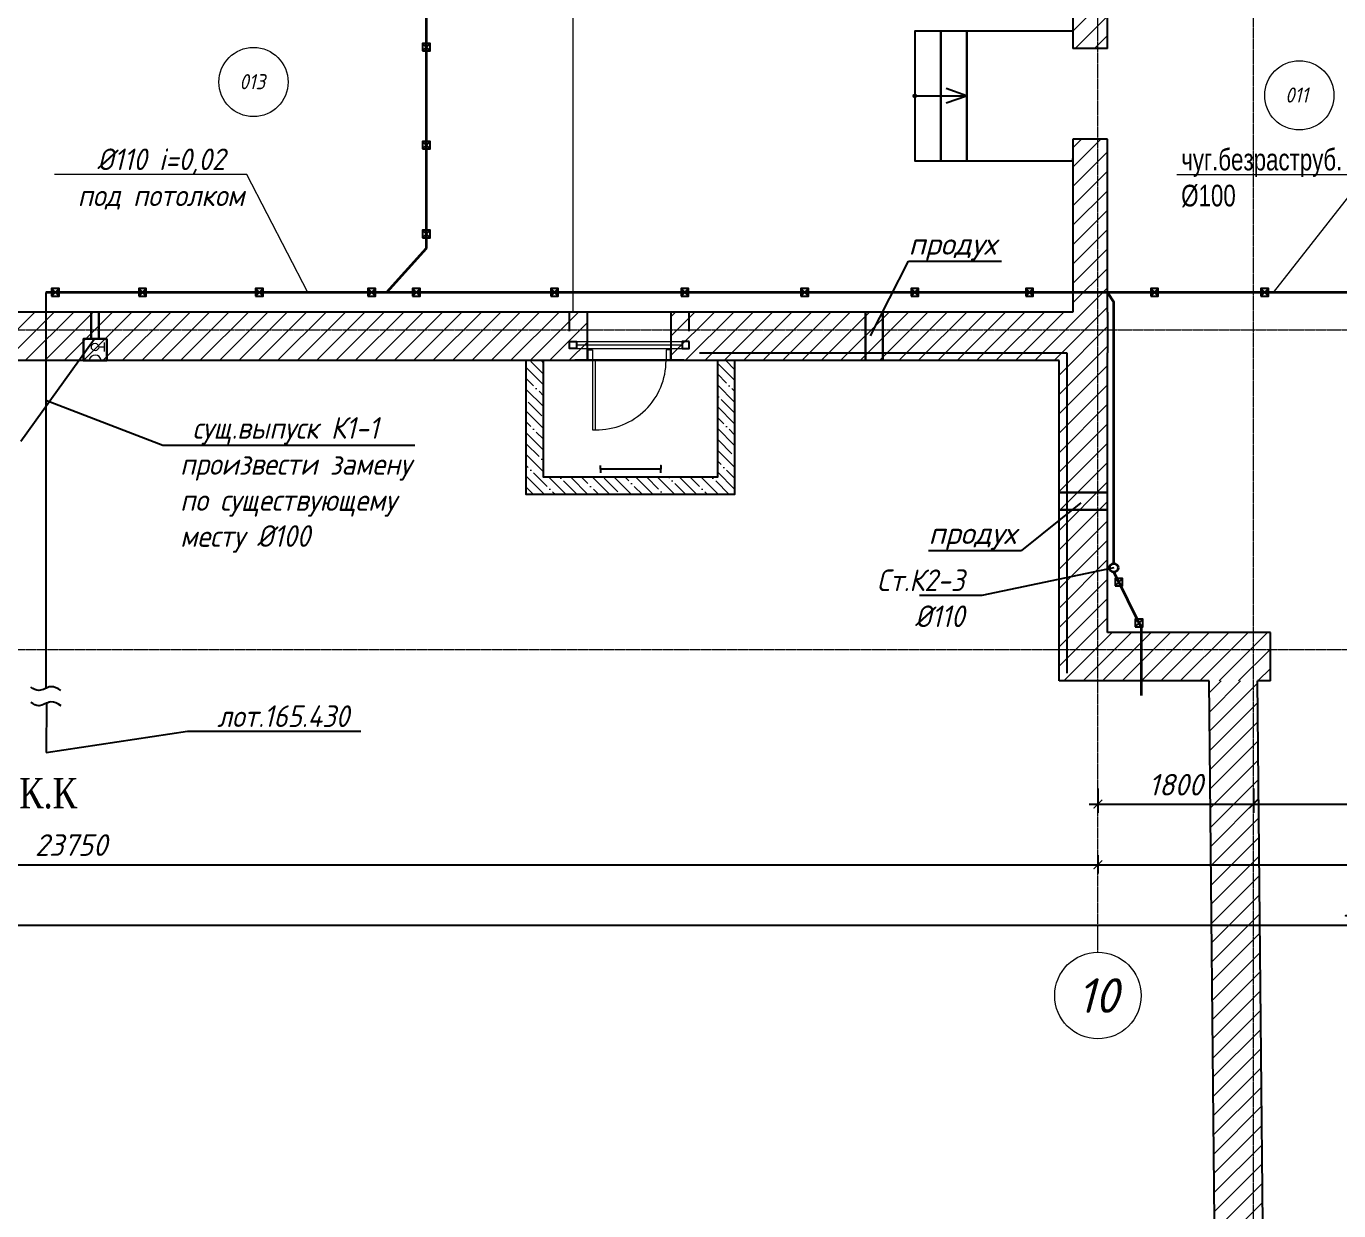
# Model space of a CAD drawing. Header units: millimetres. Extents: x -10178924 to 11692288, y -947381 to 58396.
# Drawn here: x 730494 to 745672, y -900598 to -886900 of the extents above; entities that cross this region are included whole.
import ezdxf
from ezdxf import colors
from ezdxf.entities.mleader import LeaderData, LeaderLine
from ezdxf.enums import TextEntityAlignment as Align
from ezdxf.math import Vec2, Vec3

# ---------------------------------------------------------------- set-up
doc = ezdxf.new("R2010")
doc.units = ezdxf.units.MM
for name, pattern in [('HIDDEN', [9.525, 6.35, -3.175]), ('невидимая', [9.525, 6.35, -3.175]), ('осевая', [50.8, 31.75, -6.35, 6.35, -6.35])]:
    doc.linetypes.add(name, pattern=pattern)
for name, color, linetype, lineweight in [('!К2', 150, 'Continuous', 35), ('_0', 7, 'Continuous', 25), ('_В1', 5, 'Continuous', 9), ('АР_Двери', 250, 'Continuous', 9), ('ВК_ К1', 24, 'Continuous', 35), ('Контур пол Подвал', 7, 'Continuous', 9), ('Окна', 7, 'Continuous', 9), ('Основная ГКЛ', 250, 'Continuous', 9), ('перегородки нов.', 112, 'Continuous', 30), ('Размеры осевые', 153, 'Continuous', 9), ('Стены.1', 7, 'Continuous', 25), ('Текст 0.09', 250, 'Continuous', 5), ('ШТРИХОВКА', 252, 'Continuous', 15)]:
    doc.layers.add(name, color=color, linetype=linetype, lineweight=lineweight)
for name, color, linetype in [('_надписи_вода', 7, 'Continuous'), ('PDF _Марки помещений', 5, 'Continuous'), ('PDF _Общие ребра', 7, 'Continuous'), ('ВК_Выноски', 7, 'Continuous'), ('Лестницы _ крыльца.1', 7, 'Continuous'), ('Стены внутр.1', 7, 'Continuous')]:
    doc.layers.add(name, color=color, linetype=linetype)
doc.styles.add('ISOCPEUR', font='isocpeui.ttf', dxfattribs={"width": 0.9})
doc.styles.add('PDF ISOCPEUR Italic', font='isocpeui.ttf')
doc.styles.add('Аня', font='times.ttf', dxfattribs={"width": 0.8})
doc.styles.add('НТПИ_ТИ', font='isocpeui.ttf', dxfattribs={"height": 250})
doc.styles.add('Текст_М100', font='GOST_Common Italic.ttf', dxfattribs={"height": 250})
doc.dimstyles.new('Размеры_М100', dxfattribs={"dimtxt": 250, "dimasz": 100, "dimexe": 100, "dimexo": 100, "dimgap": 100, "dimtad": 1, "dimrnd": 5, "dimtxsty": 'Текст_М100', "dimblk": 'ARCHTICK', "dimcen": 250, "dimdle": 100, "dimadec": 0, "dimazin": 2, "dimtfac": 1, "dimtmove": 1, "dimatfit": 3, "dimfxl": 1, "dimarcsym": 0})

# ---------------------------------------------------------------- blocks, each defined once
blk = doc.blocks.new('_None')
blk = doc.blocks.new('*U1991')
at = {"lineweight": 9, "ltscale": 100}
for p, q in [((60, 550), (1324, 550)), ((1304, 420), (80, 420)), ((1304, 380), (80, 380)), ((1304, 340), (80, 340)), ((0, 0), (1384, 0))]:
    blk.add_line(p, q, dxfattribs=at)
at = {"lineweight": 25, "ltscale": 100}
for points in [[(0, 340), (80, 340), (80, 420), (0, 420)], [(1384, 340), (1304, 340), (1304, 420), (1384, 420)]]:
    blk.add_lwpolyline(points, close=True, dxfattribs=at)
blk = doc.blocks.new('_ArchTick')
at = {"color": 0, "linetype": 'ByBlock', "const_width": 0.15}
blk.add_lwpolyline([(-0.5, -0.5), (0.5, 0.5)], dxfattribs=at)
blk = doc.blocks.new('*D2703')
at = {"layer": 'Defpoints', "color": 0, "ltscale": 100, "transparency": 16777216}
for p in [(0, -18048), (54000, -18048), (54000, -18687)]:
    blk.add_point(p, dxfattribs=at)
at = {"layer": 'Размеры осевые', "color": 0, "lineweight": -2, "ltscale": 100, "transparency": 16777216}
for p, q in [((0, -18148), (0, -18787)), ((54000, -18148), (54000, -18787)), ((-100, -18687), (54100, -18687))]:
    blk.add_line(p, q, dxfattribs=at)
at = {"layer": 'Размеры осевые', "color": 0, "lineweight": -2, "ltscale": 100, "transparency": 16777216, "xscale": 100, "yscale": 100, "zscale": 100, "rotation": 180}
blk.add_blockref('_ArchTick', (0, -18687), dxfattribs=at)
at = {"layer": 'Размеры осевые', "color": 0, "lineweight": -2, "ltscale": 100, "transparency": 16777216, "xscale": 100, "yscale": 100, "zscale": 100}
blk.add_blockref('_ArchTick', (54000, -18687), dxfattribs=at)
at = {"layer": 'Размеры осевые', "color": 0, "ltscale": 100, "transparency": 16777216, "insert": (27000, -18462), "char_height": 250, "attachment_point": 5, "style": 'Текст_М100'}
blk.add_mtext('54000', dxfattribs=at)
blk = doc.blocks.new('*D2704')
at = {"layer": 'Defpoints', "color": 0, "ltscale": 100, "transparency": 16777216}
for p in [(0, -17775), (23750, -17775), (23750, -17987)]:
    blk.add_point(p, dxfattribs=at)
at = {"layer": 'Размеры осевые', "color": 0, "lineweight": -2, "ltscale": 100, "transparency": 16777216}
for p, q in [((0, -17875), (0, -18087)), ((23750, -17875), (23750, -18087)), ((-100, -17987), (23850, -17987))]:
    blk.add_line(p, q, dxfattribs=at)
at = {"layer": 'Размеры осевые', "color": 0, "lineweight": -2, "ltscale": 100, "transparency": 16777216, "xscale": 100, "yscale": 100, "zscale": 100, "rotation": 180}
blk.add_blockref('_ArchTick', (0, -17987), dxfattribs=at)
at = {"layer": 'Размеры осевые', "color": 0, "lineweight": -2, "ltscale": 100, "transparency": 16777216, "xscale": 100, "yscale": 100, "zscale": 100}
blk.add_blockref('_ArchTick', (23750, -17987), dxfattribs=at)
at = {"layer": 'Размеры осевые', "color": 0, "ltscale": 100, "transparency": 16777216, "insert": (11875, -17760), "char_height": 250, "attachment_point": 5, "style": 'Текст_М100'}
blk.add_mtext('23750', dxfattribs=at)
blk = doc.blocks.new('*D2705')
at = {"layer": 'Defpoints', "color": 0, "ltscale": 100, "transparency": 16777216}
for p in [(30250, -17380), (23750, -17775), (30250, -17987)]:
    blk.add_point(p, dxfattribs=at)
at = {"layer": 'Размеры осевые', "color": 0, "lineweight": -2, "ltscale": 100, "transparency": 16777216}
for p, q in [((30250, -17480), (30250, -18087)), ((23750, -17875), (23750, -18087)), ((23650, -17987), (30350, -17987))]:
    blk.add_line(p, q, dxfattribs=at)
at = {"layer": 'Размеры осевые', "color": 0, "lineweight": -2, "ltscale": 100, "transparency": 16777216, "xscale": 100, "yscale": 100, "zscale": 100, "rotation": 180}
blk.add_blockref('_ArchTick', (23750, -17987), dxfattribs=at)
at = {"layer": 'Размеры осевые', "color": 0, "lineweight": -2, "ltscale": 100, "transparency": 16777216, "xscale": 100, "yscale": 100, "zscale": 100}
blk.add_blockref('_ArchTick', (30250, -17987), dxfattribs=at)
at = {"layer": 'Размеры осевые', "color": 0, "ltscale": 100, "transparency": 16777216, "insert": (27000, -17762), "char_height": 250, "attachment_point": 5, "style": 'Текст_М100'}
blk.add_mtext('6500', dxfattribs=at)
blk = doc.blocks.new('*D2710')
at = {"layer": 'Defpoints', "color": 0, "ltscale": 100, "transparency": 16777216}
for p in [(23750, -17004), (25550, -17004), (25550, -17287)]:
    blk.add_point(p, dxfattribs=at)
at = {"layer": 'Размеры осевые', "color": 0, "lineweight": -2, "ltscale": 100, "transparency": 16777216}
for p, q in [((23750, -17104), (23750, -17387)), ((25550, -17104), (25550, -17387)), ((23650, -17287), (25650, -17287))]:
    blk.add_line(p, q, dxfattribs=at)
at = {"layer": 'Размеры осевые', "color": 0, "lineweight": -2, "ltscale": 100, "transparency": 16777216, "xscale": 100, "yscale": 100, "zscale": 100, "rotation": 180}
blk.add_blockref('_ArchTick', (23750, -17287), dxfattribs=at)
at = {"layer": 'Размеры осевые', "color": 0, "lineweight": -2, "ltscale": 100, "transparency": 16777216, "xscale": 100, "yscale": 100, "zscale": 100}
blk.add_blockref('_ArchTick', (25550, -17287), dxfattribs=at)
at = {"layer": 'Размеры осевые', "color": 0, "ltscale": 100, "transparency": 16777216, "insert": (24650, -17062), "char_height": 250, "attachment_point": 5, "style": 'Текст_М100'}
blk.add_mtext('1800', dxfattribs=at)
blk = doc.blocks.new('*D2711')
at = {"layer": 'Defpoints', "color": 0, "ltscale": 100, "transparency": 16777216}
for p in [(28450, -16752), (25550, -17004), (28450, -17287)]:
    blk.add_point(p, dxfattribs=at)
at = {"layer": 'Размеры осевые', "color": 0, "lineweight": -2, "ltscale": 100, "transparency": 16777216}
for p, q in [((28450, -16852), (28450, -17387)), ((25550, -17104), (25550, -17387)), ((25450, -17287), (28550, -17287))]:
    blk.add_line(p, q, dxfattribs=at)
at = {"layer": 'Размеры осевые', "color": 0, "lineweight": -2, "ltscale": 100, "transparency": 16777216, "xscale": 100, "yscale": 100, "zscale": 100, "rotation": 180}
blk.add_blockref('_ArchTick', (25550, -17287), dxfattribs=at)
at = {"layer": 'Размеры осевые', "color": 0, "lineweight": -2, "ltscale": 100, "transparency": 16777216, "xscale": 100, "yscale": 100, "zscale": 100}
blk.add_blockref('_ArchTick', (28450, -17287), dxfattribs=at)
at = {"layer": 'Размеры осевые', "color": 0, "ltscale": 100, "transparency": 16777216, "insert": (27000, -17062), "char_height": 250, "attachment_point": 5, "style": 'Текст_М100'}
blk.add_mtext('2900', dxfattribs=at)
blk = doc.blocks.new('A$C5282721b')
at = {"layer": 'ШТРИХОВКА', "ltscale": 100, "true_color": 0x000000, "transparency": 33554687}
h = blk.add_hatch(dxfattribs=at)
h.set_pattern_fill('ANSI31', color=18, scale=50)
h.set_pattern_definition([(45, (-79853.19, 25128.16), (-112.2532, 112.2532), [])])
h.paths.add_polyline_path([(23461.119, -5698.72), (20726.119, -5698.72), (20726.119, -6098.72), (23461.119, -6098.72), (23461.119, -6515.547), (23861.119, -6515.547), (23861.119, -5328.486), (23461.119, -5328.486)], flags=17)
h.paths.add_polyline_path([(17846.22, -11596.906), (8196.095, -11596.906), (8096.091, -11596.906), (5081.5, -11596.906), (5081.5, -12156.906), (17846.22, -12156.906), (17846.22, -11876.906)], flags=17)
h.paths.add_polyline_path([(8216.705, -5698.72), (8216.779, -6098.72), (19406.923, -6098.72), (19406.923, -5698.72)], flags=16)
h.paths.add_polyline_path([(4011.5, -12156.906), (4011.5, -11596.906), (86.923, -11596.906), (86.923, -9009.38), (86.923, -8929.368), (86.923, -6098.72), (3721.276, -6098.72), (3801.387, -6098.72), (9286.442, -6098.72), (9286.779, -5698.72), (86.923, -5698.72), (86.923, -161.943), (23461.119, -161.943), (23461.119, -4567.801), (23861.119, -4567.801), (23861.119, -3119.021), (23861.119, -2969.021), (23861.119, -161.943), (24472.507, -161.943), (29133.626, -161.943), (29283.626, -161.943), (29940.503, -161.943), (29940.503, 398.057), (-473.077, 398.057), (-473.077, -11800), (-473.077, -12156.906), (-0.293, -12156.906)])
h.paths.add_polyline_path([(23861.119, -9596.906), (23461.119, -9596.906), (23461.119, -11596.906), (18816.22, -11596.906), (18816.22, -12156.906), (23301.119, -12156.906), (23301.119, -15862.111), (25035.25, -15862.111), (25595.277, -15862.111), (25744.391, -15862.111), (25744.391, -15302.111), (23861.119, -15302.111), (23861.119, -12066.906)])
h.paths.add_polyline_path([(23461.119, -8546.906), (23861.119, -8546.906), (23861.119, -7571.566), (23461.119, -7571.566)], flags=17)
h = blk.add_hatch(dxfattribs=at)
h.set_pattern_fill('ANSI35', color=18, scale=28, angle=90)
h.set_pattern_definition([(135, (-17446.33, 108538.82), (-125.72359, -125.72359), []), (135, (-17446.33, 108664.54), (-125.72359, -125.72359), [222.25, -44.45, 0, -44.45])])
h.paths.add_polyline_path([(17339.27, -13506.906), (19349.27, -13506.906), (19349.27, -12156.906), (19549.27, -12156.906), (19549.27, -13706.906), (17139.27, -13706.906), (17139.27, -12156.906), (17339.27, -12157.996)])
h = blk.add_hatch(dxfattribs=at)
h.set_pattern_fill('ANSI31', color=18, scale=50)
h.set_pattern_definition([(45, (-107037.55, 12739.44), (-112.2532, 112.2532), [])])
h.paths.add_polyline_path([(25192.811, -31868.119), (25035.25, -15862.111), (25595.277, -15862.111), (25753.823, -31968.119)])
at = {"layer": '_В1', "color": 18, "true_color": 0x000000, "transparency": 33554687}
for p, q in [((12257.94, -11946.386), (12258.252, -12052.386)), ((12194.925, -12000.261), (12258.103, -12000.075))]:
    blk.add_line(p, q, dxfattribs=at)
blk.add_circle((12152.433, -12000.344), 42.492, dxfattribs=at)
blk.add_arc((12154.353, -12161.79), 68.745, 3.5470293, 175.4536708, dxfattribs=at)
at = {"layer": '_надписи_вода', "color": 18, "lineweight": 30, "true_color": 0x000000, "transparency": 33554687}
for p, q in [((12107.944, -11596.906), (12107.944, -11906.906)), ((12197.944, -11596.906), (12197.944, -11906.906))]:
    blk.add_line(p, q, dxfattribs=at)
for points in [[(12017.944, -12156.906), (12287.944, -12156.906), (12287.944, -11906.906), (12017.944, -11906.906)], [(12287.944, -11906.906), (12017.944, -11906.906), (12017.944, -12156.906), (12287.944, -12156.906)], [(12017.944, -12156.906), (12287.944, -12156.906), (12287.944, -11906.906), (12017.944, -11906.906)], [(12017.944, -12156.906), (12287.944, -12156.906), (12287.944, -11906.906), (12017.944, -11906.906)]]:
    blk.add_lwpolyline(points, close=True, dxfattribs=at)
at = {"layer": 'PDF _Марки помещений', "color": 18, "lineweight": 9, "true_color": 0x000000, "transparency": 33554687}
for centre in [(13985.542, -8936.041), (26079.322, -9090.368)]:
    blk.add_circle(centre, 400.064, dxfattribs=at)
at = {"layer": 'PDF _Общие ребра', "color": 18, "true_color": 0x000000, "transparency": 33554687}
for points in [[(19549.27, -12156.906), (19549.27, -13706.906), (17139.27, -13706.906), (17139.27, -12156.906)], [(19349.27, -12156.906), (19349.27, -13506.906), (17339.27, -13506.906), (17339.27, -12156.906)], [(18697.436, -13371.581), (18697.436, -13371.581), (18697.436, -13413.769), (18347.436, -13413.769), (17997.436, -13413.769), (17997.436, -13371.581)], [(18697.436, -13455.956), (18697.436, -13455.956), (18697.436, -13413.769), (18347.436, -13413.769), (17997.436, -13413.769), (17997.436, -13455.956)]]:
    blk.add_lwpolyline(points, dxfattribs=at)
at = {"layer": 'АР_Двери', "color": 18, "true_color": 0x000000, "transparency": 33554687}
for points in [[(17906.22, -12156.906), (17856.22, -12156.906), (17856.22, -12031.906), (17906.22, -12031.906)], [(18756.22, -12156.906), (18806.22, -12156.906), (18806.22, -12031.906), (18756.22, -12031.906)], [(17906.22, -12956.906), (17941.22, -12956.906), (17941.22, -12156.906), (17906.22, -12156.906)]]:
    blk.add_lwpolyline(points, close=True, dxfattribs=at)
blk.add_arc((17955.575, -12156.39), 800.646, 268.9726983, 359.9630144, dxfattribs=at)
at = {"layer": 'Контур пол Подвал', "color": 18, "linetype": 'невидимая', "true_color": 0x000000, "transparency": 33554687}
blk.add_line((17682.243, -11596.906), (17682.243, -7598.72), dxfattribs=at)
at = {"layer": 'Лестницы _ крыльца.1', "color": 18, "linetype": 'Continuous', "true_color": 0x000000, "transparency": 33554687}
for p, q in [((21633.089, -9096.906), (22232.001, -9097.465)), ((21994.192, -9175.776), (22232.001, -9097.465)), ((22232.001, -9097.465), (21994.399, -9010.391))]:
    blk.add_line(p, q, dxfattribs=at)
blk.add_circle((21633.089, -9096.906), 17.194, dxfattribs=at)
at = {"layer": 'Основная ГКЛ', "color": 18, "linetype": 'HIDDEN', "ltscale": 5, "true_color": 0x000000, "transparency": 33554687}
for p, q in [((17846.22, -12156.906), (17846.22, -12031.906)), ((18816.22, -12031.906), (18816.22, -12156.906))]:
    blk.add_line(p, q, dxfattribs=at)
at = {"layer": 'перегородки нов.', "color": 18, "ltscale": 100, "true_color": 0x000000, "transparency": 33554687}
for p, q in [((21061.119, -12156.906), (21061.119, -11596.906)), ((21261.119, -12156.906), (21261.119, -11596.906)), ((23861.119, -13684.509), (23301.119, -13684.509)), ((23861.119, -13884.509), (23301.119, -13884.509))]:
    blk.add_line(p, q, dxfattribs=at)
at = {"layer": 'Размеры осевые', "color": 251, "linetype": 'осевая', "ltscale": 0.5, "transparency": 33554687}
for p, q in [((23750, -19000), (23750, 1500)), ((25550, -58512.867), (25550, -4812.867)), ((-9750, -11800), (57900, -11800)), ((-9750, -15500), (34900, -15500))]:
    blk.add_line(p, q, dxfattribs=at)
at = {"layer": 'Размеры осевые', "color": 251, "ltscale": 100, "transparency": 33554687}
blk.add_circle((23750, -19500), 500, dxfattribs=at)
at = {"layer": 'Стены внутр.1', "color": 18, "linetype": 'Continuous', "true_color": 0x000000, "transparency": 33554687}
for p, q in [((23861.119, -8546.906), (23461.119, -8546.906)), ((23861.119, -9596.906), (23461.119, -9596.906))]:
    blk.add_line(p, q, dxfattribs=at)
at = {"layer": 'Стены внутр.1', "color": 18, "linetype": 'Continuous', "true_color": 0x000000, "transparency": 33554687, "flags": 128}
for points in [[(23461.119, -7571.566), (23461.119, -8546.906)], [(23861.119, -8546.906), (23861.119, -7571.566)], [(23461.119, -9596.906), (23461.119, -11596.906)], [(23861.119, -11596.906), (23861.119, -9596.906)]]:
    blk.add_lwpolyline(points, dxfattribs=at)
at = {"layer": 'Стены внутр.1', "color": 18, "ltscale": 0.1, "true_color": 0x000000, "transparency": 33554687}
for points in [[(21933.089, -8346.906), (21633.089, -8346.906), (21633.089, -9846.906), (21933.089, -9846.906), (21933.089, -8346.906)], [(22233.089, -8346.906), (21933.089, -8346.906), (21933.089, -9846.906), (22233.089, -9846.906), (22233.089, -8346.906)], [(23461.119, -8346.906), (22233.089, -8346.906), (22233.089, -9846.906), (23461.119, -9846.906), (23461.119, -9819.752)]]:
    blk.add_lwpolyline(points, dxfattribs=at)
at = {"layer": 'Стены.1', "color": 18, "linetype": 'Continuous', "true_color": 0x000000, "transparency": 33554687}
for p, q in [((17846.22, -12156.906), (17846.22, -11596.906)), ((18816.22, -12156.906), (18816.22, -11596.906)), ((25744.391, -15862.111), (25744.391, -15302.111))]:
    blk.add_line(p, q, dxfattribs=at)
at = {"layer": 'Стены.1', "color": 18, "linetype": 'Continuous', "true_color": 0x000000, "transparency": 33554687, "flags": 128}
for points in [[(23461.119, -11596.906), (86.923, -11596.906)], [(17639.27, -11596.906), (8196.095, -11596.906)], [(23461.119, -11596.906), (19023.171, -11596.906)], [(23861.119, -11596.906), (23861.119, -12066.906)], [(23861.119, -15302.111), (23861.119, -12066.906)], [(23301.119, -12156.906), (-473.077, -12156.906)], [(23301.119, -15862.111), (23301.119, -12156.906)], [(25744.391, -15302.111), (23861.119, -15302.111)], [(25035.25, -15862.111), (23301.119, -15862.111)], [(25192.811, -31868.119), (25035.25, -15862.111)], [(25744.391, -15862.111), (25595.277, -15862.111)], [(25753.823, -31968.119), (25595.277, -15862.111)]]:
    blk.add_lwpolyline(points, dxfattribs=at)
at = {"layer": 'Текст 0.09', "linetype": 'ByBlock', "lineweight": -2, "ltscale": 100, "transparency": 33554687}
blk.add_line((21560.589, -11007.574), (21560.949, -11007.574), dxfattribs=at)
blk.add_line((21560.589, -11007.574), (21560.949, -11007.574), dxfattribs=at)
at = {"layer": 'Текст 0.09', "color": 7, "linetype": 'ByBlock', "lineweight": -2, "ltscale": 100, "transparency": 33554687}
blk.add_line((22867.423, -14353.307), (22867.063, -14353.307), dxfattribs=at)
blk.add_line((22867.423, -14353.307), (22867.063, -14353.307), dxfattribs=at)
at = {"layer": 'Текст 0.09', "linetype": 'ByBlock', "lineweight": -2, "ltscale": 100, "transparency": 33554687}
for points in [[(21121.191, -11869.854), (21560.589, -11007.574)], [(21121.191, -11869.854), (21560.589, -11007.574)], [(21560.949, -11007.574), (22636.229, -11007.574)], [(21560.949, -11007.574), (22636.229, -11007.574)]]:
    blk.add_lwpolyline(points, dxfattribs=at)
at = {"layer": 'Текст 0.09', "color": 7, "linetype": 'ByBlock', "lineweight": -2, "ltscale": 100, "transparency": 33554687}
for points in [[(12141.112, -11912.013), (11295.538, -13092.777)], [(12141.112, -11912.013), (11295.538, -13092.777)], [(23551.441, -13801.13), (22867.423, -14353.307)], [(23551.441, -13801.13), (22867.423, -14353.307)], [(21791.783, -14353.307), (22867.063, -14353.307)], [(21791.783, -14353.307), (22867.063, -14353.307)]]:
    blk.add_lwpolyline(points, dxfattribs=at)
at = {"layer": 'Текст 0.09', "color": 7, "ltscale": 100, "transparency": 33554687}
for points in [[(12141.087, -11911.995), (12141.216, -11911.866), (12141.136, -11912.03)], [(12141.087, -11911.995), (12141.216, -11911.866), (12141.136, -11912.03)], [(23551.422, -13801.107), (23551.581, -13801.017), (23551.46, -13801.153)], [(23551.422, -13801.107), (23551.581, -13801.017), (23551.46, -13801.153)]]:
    blk.add_solid(points, dxfattribs=at)
at = {"layer": 'Текст 0.09', "ltscale": 100, "transparency": 33554687}
blk.add_solid([(21121.217, -11869.868), (21121.109, -11870.014), (21121.164, -11869.84)], dxfattribs=at)
blk.add_solid([(21121.217, -11869.868), (21121.109, -11870.014), (21121.164, -11869.84)], dxfattribs=at)
at = {"layer": 'PDF _Марки помещений', "color": 18, "lineweight": 9, "true_color": 0x000000, "transparency": 33554687, "char_height": 175, "attachment_point": 7, "style": 'ISOCPEUR'}
for s, insert in [('013', (13822.569, -9019.756)), ('011', (25916.348, -9174.083))]:
    blk.add_mtext(s, dxfattribs=dict(at, insert=insert))
at = {"layer": 'Размеры осевые', "color": 251, "ltscale": 100, "transparency": 33554687, "style": 'PDF ISOCPEUR Italic'}
blk.add_text('10', height=400, dxfattribs=at).set_placement((23750, -19500), align=Align.MIDDLE_CENTER)
at = {"layer": 'Текст 0.09', "color": 7, "ltscale": 100, "transparency": 33554687, "char_height": 250, "attachment_point": 1, "style": 'НТПИ_ТИ'}
for insert in [(21561.039, -10682.574), (21561.039, -10682.574), (21791.783, -14028.307), (21791.783, -14028.307)]:
    blk.add_mtext('продух', dxfattribs=dict(at, insert=insert))
at = {"layer": 'Размеры осевые', "color": 251, "ltscale": 100, "transparency": 33554687}
for base, p1, p2, picture, middle in [((28450, -17286.992), (25550, -17004.374), (28450, -16751.505), '*D2711', (27000, -17061.992)), ((25550, -17286.992), (23750, -17004.374), (25550, -17004.374), '*D2710', (24650, -17061.992)), ((30250, -17986.992), (23750, -17775.5), (30250, -17380.492), '*D2705', (27000, -17761.992)), ((23750, -17986.992), (0, -17775.5), (23750, -17775.5), '*D2704', (11875, -17760.382)), ((54000, -18686.992), (0, -18048.178), (54000, -18048.178), '*D2703', (27000, -18461.992))]:
    dim = blk.add_linear_dim(base=base, p1=p1, p2=p2, dimstyle='Размеры_М100', dxfattribs=at)
    dim.commit()
    dim.dimension.update_dxf_attribs({"geometry": picture, "text_midpoint": middle})

msp = doc.modelspace()

# ---------------------------------------------------------------- linework, layer by layer
at = {"layer": '!К2', "ltscale": 100}
for p, q in [((743072.4, -893213.5), (743387.6, -893853.1)), ((743387.6, -893853.1), (743388.2, -894639))]:
    msp.add_line(p, q, dxfattribs=at)
msp.add_circle((743072.4, -893163.5), 50, dxfattribs=at)
for p, q in [((735076.5, -887098.1), (735163.6, -887185.2)), ((735163.6, -887098.1), (735076.5, -887185.2)), ((735076.5, -888232.1), (735163.6, -888319.1)), ((735163.6, -888232.1), (735076.5, -888319.1)), ((735076.5, -889259.1), (735163.6, -889346.1)), ((735163.6, -889259.1), (735076.5, -889346.1)), ((730787.3, -889934.2), (730874.3, -890021.2)), ((730874.3, -889934.2), (730787.3, -890021.2)), ((731794.4, -889934.2), (731881.5, -890021.2)), ((731881.5, -889934.2), (731794.4, -890021.2)), ((733145.9, -889934.2), (733233, -890021.2)), ((733233, -889934.2), (733145.9, -890021.2)), ((734445.5, -889934.2), (734532.5, -890021.2)), ((734532.5, -889934.2), (734445.5, -890021.2)), ((734962.5, -889934.2), (735049.5, -890021.2)), ((735049.5, -889934.2), (734962.5, -890021.2)), ((736558.7, -889934.2), (736645.8, -890021.2)), ((736645.8, -889934.2), (736558.7, -890021.2)), ((738066.2, -889934.2), (738153.2, -890021.2)), ((738153.2, -889934.2), (738066.2, -890021.2)), ((739453.3, -889934.2), (739540.4, -890021.2)), ((739540.4, -889934.2), (739453.3, -890021.2)), ((740726.8, -889934.2), (740813.9, -890021.2)), ((740813.9, -889934.2), (740726.8, -890021.2)), ((742052.3, -889934.2), (742139.4, -890021.2)), ((742139.4, -889934.2), (742052.3, -890021.2)), ((743498.5, -889934.2), (743585.6, -890021.2)), ((743585.6, -889934.2), (743498.5, -890021.2)), ((744771.6, -889934.2), (744858.6, -890021.2)), ((744858.6, -889934.2), (744771.6, -890021.2)), ((743085.9, -893285.6), (743173, -893372.7)), ((743173, -893285.6), (743085.9, -893372.7)), ((743318.8, -893758.3), (743405.9, -893845.4)), ((743405.9, -893758.3), (743318.8, -893845.4))]:
    msp.add_line(p, q)
for points in [[(735076.5, -887185.2), (735163.6, -887185.2), (735163.6, -887098.1), (735076.5, -887098.1)], [(735076.5, -888319.1), (735163.6, -888319.1), (735163.6, -888232.1), (735076.5, -888232.1)], [(735076.5, -889346.1), (735163.6, -889346.1), (735163.6, -889259.1), (735076.5, -889259.1)], [(730787.3, -890021.2), (730874.3, -890021.2), (730874.3, -889934.2), (730787.3, -889934.2)], [(731794.4, -890021.2), (731881.5, -890021.2), (731881.5, -889934.2), (731794.4, -889934.2)], [(733145.9, -890021.2), (733233, -890021.2), (733233, -889934.2), (733145.9, -889934.2)], [(734445.5, -890021.2), (734532.5, -890021.2), (734532.5, -889934.2), (734445.5, -889934.2)], [(734962.5, -890021.2), (735049.5, -890021.2), (735049.5, -889934.2), (734962.5, -889934.2)], [(736558.7, -890021.2), (736645.8, -890021.2), (736645.8, -889934.2), (736558.7, -889934.2)], [(738066.2, -890021.2), (738153.2, -890021.2), (738153.2, -889934.2), (738066.2, -889934.2)], [(739453.3, -890021.2), (739540.4, -890021.2), (739540.4, -889934.2), (739453.3, -889934.2)], [(740726.8, -890021.2), (740813.9, -890021.2), (740813.9, -889934.2), (740726.8, -889934.2)], [(742052.3, -890021.2), (742139.4, -890021.2), (742139.4, -889934.2), (742052.3, -889934.2)], [(743498.5, -890021.2), (743585.6, -890021.2), (743585.6, -889934.2), (743498.5, -889934.2)], [(744771.6, -890021.2), (744858.6, -890021.2), (744858.6, -889934.2), (744771.6, -889934.2)], [(743085.9, -893372.7), (743173, -893372.7), (743173, -893285.6), (743085.9, -893285.6)], [(743318.8, -893845.4), (743405.9, -893845.4), (743405.9, -893758.3), (743318.8, -893758.3)]]:
    msp.add_lwpolyline(points, close=True)
at = {"layer": '_0', "color": 7}
for p, q in [((730720.8, -889977.7), (730720.8, -894559.2)), ((730727.9, -894721.3), (730724.1, -895296.8))]:
    msp.add_line(p, q, dxfattribs=at)
at = {"layer": '_0', "color": 7, "linetype": 'Continuous', "flags": 128}
msp.add_lwpolyline([(742598.1, -890205.7), (738160.2, -890205.7)], dxfattribs=at)
at = {"layer": '_0', "color": 7}
for points in [[(730895.8, -894581.1), (730777.8, -894537.5), (730641.5, -894581.1), (730546.7, -894541.8)], [(730895.8, -894757.7), (730777.8, -894714.1), (730641.5, -894757.7), (730546.7, -894718.3)], [(730896.2, -894757.7), (730778.3, -894714.1), (730641.9, -894757.7), (730547.1, -894718.3)], [(730896.2, -894757.7), (730778.3, -894714.1), (730641.9, -894757.7), (730547.1, -894718.3)]]:
    msp.add_spline(points, degree=3, dxfattribs=at)
at = {"layer": 'ВК_ К1', "ltscale": 100}
for p, q in [((735120, -884005.1), (735120, -889468.1)), ((735120, -889468.1), (734661.4, -889977.7)), ((743542, -889977.7), (730720.8, -889977.7)), ((747328, -889977.7), (743542, -889977.7))]:
    msp.add_line(p, q, dxfattribs=at)
msp.add_lwpolyline([(743072.4, -893113.5), (743072.4, -890088.8), (742998.1, -889977.7)], dxfattribs=at)
at = {"layer": 'перегородки нов.', "color": 7, "ltscale": 100, "transparency": 33554687}
for p, q in [((740198.1, -890675.7), (740198.1, -890205.7)), ((740398.1, -890675.7), (740398.1, -890205.7)), ((742998.1, -892293.3), (742528.1, -892293.3)), ((742998.1, -892493.3), (742528.1, -892493.3))]:
    msp.add_line(p, q, dxfattribs=at)
at = {"layer": 'Стены.1', "color": 7, "linetype": 'Continuous', "transparency": 33554687}
for p, q in [((736776.3, -890425.7), (736776.3, -890205.7)), ((738160.2, -890425.7), (738160.2, -890205.7))]:
    msp.add_line(p, q, dxfattribs=at)
at = {"layer": 'Стены.1', "color": 7, "linetype": 'Continuous', "transparency": 33554687, "flags": 128}
for points in [[(742598.1, -890205.7), (738160.2, -890205.7)], [(742998.1, -890205.7), (742998.1, -890675.7)], [(738280.2, -890675.7), (742528.1, -890675.7)], [(742528.1, -890675.7), (742528.1, -894380.9)], [(742998.1, -893910.9), (742998.1, -890675.7)]]:
    msp.add_lwpolyline(points, dxfattribs=at)

# ---------------------------------------------------------------- block references
msp.add_blockref('A$C5282721b', (719137, -878608.8))
at = {"layer": 'Окна', "transparency": 33554687, "rotation": 180}
msp.add_blockref('*U1991', (738160.2, -890205.7), dxfattribs=at)

# ---------------------------------------------------------------- texts
at = {"layer": '_0', "color": 7, "style": 'Аня', "width": 0.8}
msp.add_text('К.К', height=350, dxfattribs=at).set_placement((730412.2, -895943.3))

# ---------------------------------------------------------------- leaders
at = {"layer": '_0'}
ml = msp.add_multileader_mtext('Standard', dxfattribs=at)
ml.set_content('{\\fArial Narrow|b0|i0|c204|p34;\\C7;чуг.безраструб.\\fArial Narrow|b0|i0|c0|p34;\\P%%C\\fArial Narrow|b0|i0|c204|p34;100}', color=256, style='ISOCPEUR')
ml.set_leader_properties(lineweight=13)
ml.set_arrow_properties(name='NONE')
ml.build(insert=Vec2(0, 0))
ml.multileader.update_dxf_attribs({"text_left_attachment_type": 6, "text_right_attachment_type": 6, "dogleg_length": 100, "arrow_head_size": 300})
ctx = ml.context
ctx.base_point, ctx.char_height, ctx.arrow_head_size, ctx.landing_gap_size, ctx.plane_origin = Vec3(744053.9, -888616.4), 250, 300, 0.09, Vec3(759859.1, -883708.4)
ctx.left_attachment, ctx.right_attachment = 6, 6
notes = []
notes.append((ctx, [(1, (1, 1, 0), (745986.6, -888616.4), (-1, 0), 100, [(1, [(744917.1, -889977.7)], 0, [])])]))
ctx.mtext.insert, ctx.mtext.width, ctx.mtext.flow_direction = Vec3(743850.4, -888316.4), 2067.973, 5
at = {"layer": 'ВК_Выноски', "lineweight": -2}
ml = msp.add_multileader_mtext('Standard', dxfattribs=at)
ml.set_content('Дренажный насос ^JГном 10-10', color=256, style='ISOCPEUR')
ml.set_leader_properties(lineweight=13)
ml.build(insert=Vec2(0, 0))
ml.multileader.update_dxf_attribs({"text_left_attachment_type": 6, "text_right_attachment_type": 6, "dogleg_length": 1, "arrow_head_size": 300, "scale": 100})
ctx = ml.context
ctx.base_point, ctx.scale, ctx.char_height, ctx.arrow_head_size, ctx.landing_gap_size, ctx.plane_origin = Vec3(757397, -891606.7), 100, 250, 300, 0.09, Vec3(764230.6, -891116.2)
ctx.left_attachment, ctx.right_attachment, ctx.text_align_type = 6, 6, 1
notes.append((ctx, [(1, (1, 1, 0), (760034.7, -891606.7), (-1, 0), 100, [(0, [(763330.9, -888041.1)], 0, [])])]))
ctx.mtext.insert, ctx.mtext.width, ctx.mtext.alignment, ctx.mtext.flow_direction = Vec3(758597.1, -891306.7), 218673.814, 2, 5
ml = msp.add_multileader_mtext('Standard', dxfattribs=at)
ml.set_content('Канализационный затвор \\Pс электроприводом %%C100', color=256, style='ISOCPEUR')
ml.set_leader_properties(lineweight=13)
ml.build(insert=Vec2(0, 0))
ml.multileader.update_dxf_attribs({"text_left_attachment_type": 6, "text_right_attachment_type": 6, "dogleg_length": 1, "arrow_head_size": 300, "scale": 100})
ctx = ml.context
ctx.base_point, ctx.scale, ctx.char_height, ctx.arrow_head_size, ctx.landing_gap_size, ctx.plane_origin = Vec3(756340.5, -894076.4), 100, 250, 300, 0.09, Vec3(765388, -892349.7)
ctx.left_attachment, ctx.right_attachment, ctx.text_align_type = 6, 6, 1
notes.append((ctx, [(1, (1, 1, 0), (760172.6, -894076.4), (-1, 0), 100, [(1, [(762814.7, -888224), (763650.3, -888847.6)], 0, [])])]))
ctx.mtext.insert, ctx.mtext.width, ctx.mtext.alignment, ctx.mtext.flow_direction = Vec3(758085.1, -893751.4), 218673.814, 2, 5
ml = msp.add_multileader_mtext('Standard', dxfattribs=at)
ml.set_content('Канализационная станция\\PSFA SANICUBIC 1 WP NM 4', color=256, style='ISOCPEUR')
ml.set_leader_properties(lineweight=13)
ml.build(insert=Vec2(0, 0))
ml.multileader.update_dxf_attribs({"text_left_attachment_type": 6, "text_right_attachment_type": 6, "dogleg_length": 1, "arrow_head_size": 300, "scale": 100})
ctx = ml.context
ctx.base_point, ctx.scale, ctx.char_height, ctx.arrow_head_size, ctx.landing_gap_size, ctx.plane_origin = Vec3(756446, -894813.5), 100, 250, 300, 0.09, Vec3(765510.9, -891140.3)
ctx.left_attachment, ctx.right_attachment, ctx.text_align_type = 6, 6, 1
notes.append((ctx, [(1, (1, 1, 0), (760460.5, -894813.5), (-1, 0), 100, [(0, [(764370.6, -888257.4)], 0, [])])]))
ctx.mtext.insert, ctx.mtext.width, ctx.mtext.alignment, ctx.mtext.flow_direction = Vec3(758279.1, -894513.5), 218673.814, 2, 5
at = {"layer": 'ВК_Выноски'}
ml = msp.add_multileader_mtext('Standard', dxfattribs=at)
ml.set_content('%%C110 i=0,02 \\Pпод потолком', color=256, style='ISOCPEUR')
ml.set_leader_properties(lineweight=13)
ml.set_arrow_properties(name='NONE')
ml.build(insert=Vec2(0, 0))
ml.multileader.update_dxf_attribs({"text_left_attachment_type": 6, "text_right_attachment_type": 6, "dogleg_length": 100, "arrow_head_size": 300})
ctx = ml.context
ctx.base_point, ctx.char_height, ctx.arrow_head_size, ctx.landing_gap_size, ctx.plane_origin = Vec3(730952.7, -888613.6), 250, 300, 0.09, Vec3(715185.4, -879336)
ctx.left_attachment, ctx.right_attachment, ctx.text_align_type = 6, 6, 1
notes.append((ctx, [(1, (1, 1, 0), (733045.5, -888613.6), (-1, 0), 100, [(2, [(733751.4, -889977.7)], 0, [])])]))
ctx.mtext.insert, ctx.mtext.alignment, ctx.mtext.flow_direction = Vec3(732053, -888313.6), 2, 5
ml = msp.add_multileader_mtext('Standard', dxfattribs=at)
ml.set_content(' сущ.выпуск К1-1\\Pпроизвести замену по существующему месту %%C100', color=7, style='ISOCPEUR')
ml.set_leader_properties(color=7, linetype='ByLayer', lineweight=-1)
ml.set_arrow_properties(name='NONE')
ml.build(insert=Vec2(0, 0))
ml.multileader.update_dxf_attribs({"text_left_attachment_type": 6, "text_right_attachment_type": 6, "dogleg_length": 0.36, "arrow_head_size": 300})
ctx = ml.context
ctx.base_point, ctx.char_height, ctx.arrow_head_size, ctx.landing_gap_size, ctx.plane_origin = Vec3(732174.4, -891744.9), 250, 300, 100, Vec3(737678.6, -896009.5)
ctx.left_attachment, ctx.right_attachment = 6, 6
notes.append((ctx, [(0, (1, 1, 0), (732074.1, -891744.9), (1, 0), 100.4, [(0, [(730720.8, -891224)], 0, [])])]))
ctx.mtext.insert, ctx.mtext.width, ctx.mtext.flow_direction = Vec3(732274.4, -891419.9), 2685.931, 5
ml = msp.add_multileader_mtext('Standard', dxfattribs=at)
ml.set_content('{\\W0.9;Ст.К2-3\\P%%C110 }', color=7, style='ISOCPEUR')
ml.set_leader_properties(color=7, linetype='ByLayer', lineweight=-1)
ml.set_arrow_properties(name='NONE')
ml.build(insert=Vec2(0, 0))
ml.multileader.update_dxf_attribs({"text_left_attachment_type": 6, "text_right_attachment_type": 6, "dogleg_length": 0.36, "arrow_head_size": 300})
ctx = ml.context
ctx.base_point, ctx.char_height, ctx.arrow_head_size, ctx.landing_gap_size, ctx.plane_origin = Vec3(740098.1, -893481.3), 250, 300, 100, Vec3(749690.8, -918146)
ctx.left_attachment, ctx.right_attachment, ctx.text_align_type = 6, 6, 2
notes.append((ctx, [(1, (1, 1, 0), (741544.3, -893481.3), (-1, 0), 100.4, [(0, [(743072.4, -893163.5)], 0, [])])]))
ctx.mtext.insert, ctx.mtext.width, ctx.mtext.alignment, ctx.mtext.flow_direction = Vec3(741343.9, -893181.3), 513.532, 3, 5
ml = msp.add_multileader_mtext('Standard', dxfattribs=at)
ml.set_content(' лот.165.430', color=7, style='ISOCPEUR')
ml.set_leader_properties(color=7, linetype='ByLayer', lineweight=-1)
ml.set_arrow_properties(name='NONE')
ml.build(insert=Vec2(0, 0))
ml.multileader.update_dxf_attribs({"text_left_attachment_type": 6, "text_right_attachment_type": 6, "dogleg_length": 0.36, "arrow_head_size": 300})
ctx = ml.context
ctx.base_point, ctx.char_height, ctx.arrow_head_size, ctx.landing_gap_size, ctx.plane_origin = Vec3(732459.1, -895053.3), 250, 300, 100, Vec3(732301.5, -894432.7)
ctx.left_attachment, ctx.right_attachment = 6, 6
notes.append((ctx, [(0, (1, 1, 0), (732358.7, -895053.3), (1, 0), 100.4, [(0, [(730724.1, -895296.8)], 0, [])])]))
ctx.mtext.insert, ctx.mtext.width, ctx.mtext.flow_direction = Vec3(732559.1, -894753.3), 2685.931, 5
for ctx, leaders in notes:
    for number, flags, end, landing, length, lines in leaders:
        leader = LeaderData()
        leader.index, (leader.has_last_leader_line, leader.has_dogleg_vector, leader.attachment_direction) = number, flags
        leader.last_leader_point, leader.dogleg_vector, leader.dogleg_length = Vec3(end), Vec3(landing), length
        for number, points, colour, breaks in lines:
            line = LeaderLine()
            line.index, line.vertices, line.color, line.breaks = number, Vec3.list(points), colors.encode_raw_color(colour), breaks
            leader.lines.append(line)
        ctx.leaders.append(leader)

doc.saveas('drawing.dxf')
